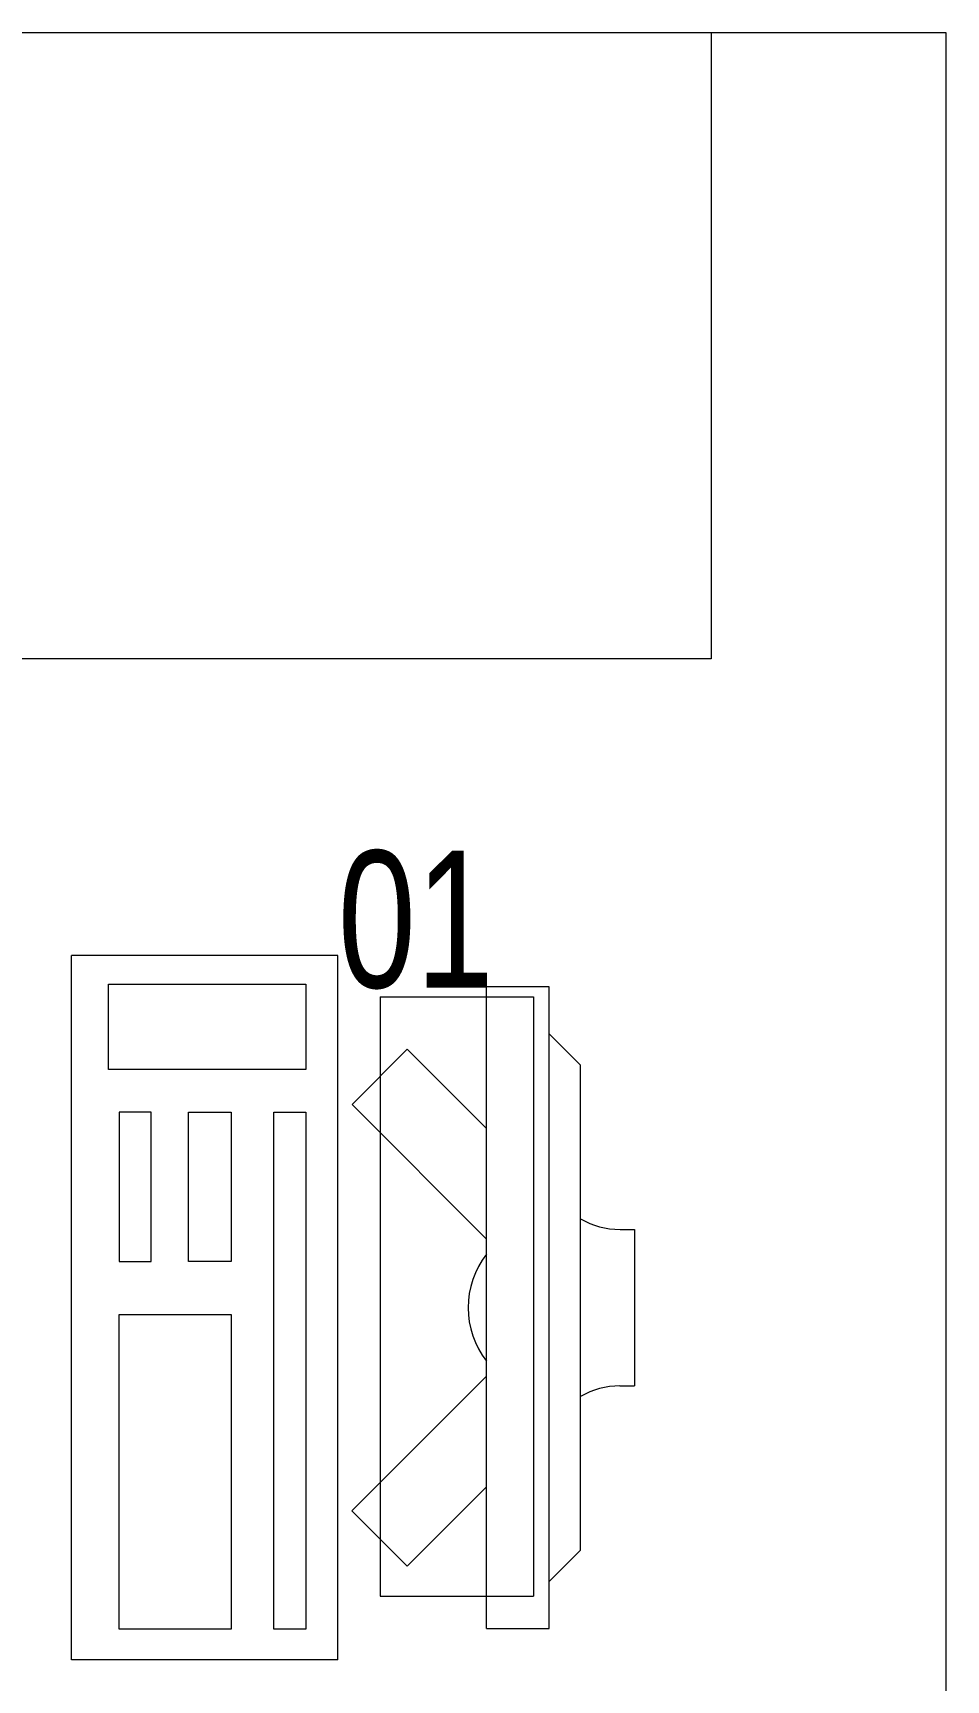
# Model space of a CAD drawing. Header units: metres. Extents: x -18745 to 220762, y -1579758 to -1356048.
# Drawn here: x 116475 to 117058, y -1399695 to -1398643 of the extents above; entities that cross this region are included whole.
import ezdxf

# ---------------------------------------------------------------- set-up
doc = ezdxf.new("R2010")
doc.units = ezdxf.units.M
doc.layers.get('0').update_dxf_attribs({"lineweight": 0})
doc.layers.add('A-100 - Copy$0$Medical Equipment and Furniture', color=8, linetype='Continuous', lineweight=0)
doc.styles.add('A-100 - Copy$0$X3G_ENTITY_257CFD', font='swisscl.ttf', dxfattribs={"height": 200})

# ---------------------------------------------------------------- blocks, each defined once
blk = doc.blocks.new('A-100 - Copy$0$ITCWLS1-P')
for p, q in [((-0.17, 0.45), (-0.17, 0)), ((-0.17, 0.45), (0, 0.45)), ((0, 0.45), (0, 0)), ((-0.2651, 0.43, 0), (-0.3051, 0.43, 0)), ((-0.3051, 0.43, 0), (-0.3051, 0.02, 0)), ((-0.2651, 0.43, 0), (-0.2651, 0.02, 0)), ((-0.1496, 0.4305), (-0.1291, 0.4305)), ((-0.1291, 0.4305), (-0.1291, 0.4089)), ((-0.3251, 0.38, 0), (-0.3051, 0.4, 0)), ((-0.197, 0.4094), (-0.295, 0.4094)), ((-0.295, 0.0264), (-0.295, 0.4094)), ((-0.197, 0.0264), (-0.197, 0.4094)), ((-0.3251, 0.38, 0), (-0.3251, 0.07, 0)), ((-0.3503, 0.275), (-0.3596, 0.275)), ((-0.3596, 0.175), (-0.3596, 0.275)), ((-0.3503, 0.175), (-0.3596, 0.175)), ((-0.3251, 0.07, 0), (-0.3051, 0.05, 0)), ((-0.197, 0.0264), (-0.295, 0.0264)), ((-0.3051, 0.02, 0), (-0.2651, 0.02, 0)), ((-0.17, 0), (0, 0))]:
    blk.add_line(p, q)
at = {"extrusion": (2.48281e-10, 3.18408e-10, -1)}
for p, q in [((-0.2651, 0.3395), (-0.2144, 0.3902)), ((-0.1791, 0.3548), (-0.2144, 0.3902)), ((-0.2651, 0.2688), (-0.1791, 0.3548))]:
    blk.add_line(p, q, dxfattribs=at)
at = {"extrusion": (2.48281e-10, -3.18408e-10, -1)}
for p, q in [((-0.2651, 0.1812), (-0.1791, 0.0952)), ((-0.2651, 0.1105), (-0.2144, 0.0598)), ((-0.1791, 0.0952), (-0.2144, 0.0598))]:
    blk.add_line(p, q, dxfattribs=at)
for points in [[(-0.1291, 0.4089), (-0.1291, 0.1), (-0.1496, 0.1), (-0.1496, 0.4305)], [(-0.1496, 0.1), (-0.1496, 0.1), (-0.1496, 0.1), (-0.1496, 0.1), (-0.1496, 0.1), (-0.1496, 0.1), (-0.1496, 0.1), (-0.1496, 0.1), (-0.1496, 0.1)], [(-0.1496, 0.1), (-0.1496, 0.1), (-0.1496, 0.1), (-0.1496, 0.1), (-0.1496, 0.1), (-0.1496, 0.1), (-0.1496, 0.1), (-0.1496, 0.1), (-0.1496, 0.1), (-0.1496, 0.1), (-0.1496, 0.1), (-0.1496, 0.1), (-0.1496, 0.1), (-0.1496, 0.1), (-0.1496, 0.1), (-0.1496, 0.1), (-0.1496, 0.1), (-0.1496, 0.1)], [(-0.1496, 0.1), (-0.1496, 0.1), (-0.1496, 0.1), (-0.1496, 0.1), (-0.1496, 0.1), (-0.1496, 0.1), (-0.1496, 0.1), (-0.1496, 0.1), (-0.1496, 0.1), (-0.1496, 0.1)], [(-0.1496, 0.1), (-0.1496, 0.1), (-0.1496, 0.1), (-0.1496, 0.1), (-0.1496, 0.1), (-0.1496, 0.1), (-0.1496, 0.1)], [(-0.1496, 0.1), (-0.1496, 0.1), (-0.1496, 0.1), (-0.1496, 0.1), (-0.1496, 0.1), (-0.1496, 0.1), (-0.1496, 0.1), (-0.1496, 0.1), (-0.1496, 0.1), (-0.1496, 0.1)], [(-0.1496, 0.1), (-0.1496, 0.1), (-0.1496, 0.1), (-0.1496, 0.1), (-0.1496, 0.1), (-0.1496, 0.1), (-0.1496, 0.1), (-0.1496, 0.1), (-0.1496, 0.1), (-0.1496, 0.1), (-0.1496, 0.1), (-0.1496, 0.1), (-0.1496, 0.1), (-0.1496, 0.1), (-0.1496, 0.1)], [(-0.1496, 0.1), (-0.1496, 0.1), (-0.1496, 0.1), (-0.1496, 0.1), (-0.1496, 0.1), (-0.1496, 0.1), (-0.1496, 0.1), (-0.1496, 0.1), (-0.1496, 0.1), (-0.1496, 0.1)], [(-0.1496, 0.1), (-0.1496, 0.1), (-0.1496, 0.1), (-0.1496, 0.1), (-0.1496, 0.1), (-0.1496, 0.1), (-0.1496, 0.1), (-0.1496, 0.1), (-0.1496, 0.1), (-0.1496, 0.1)], [(-0.1496, 0.1), (-0.1496, 0.1), (-0.1496, 0.1), (-0.1496, 0.1), (-0.1496, 0.1), (-0.1496, 0.1), (-0.1496, 0.1), (-0.1496, 0.1), (-0.1496, 0.1), (-0.1496, 0.1), (-0.1496, 0.1), (-0.1496, 0.1), (-0.1496, 0.1), (-0.1496, 0.1), (-0.1496, 0.1), (-0.1496, 0.1), (-0.1496, 0.1), (-0.1496, 0.1), (-0.1496, 0.1), (-0.1496, 0.1), (-0.1496, 0.1), (-0.1496, 0.1), (-0.1496, 0.1), (-0.1496, 0.1), (-0.1496, 0.1), (-0.1496, 0.1), (-0.1496, 0.1), (-0.1496, 0.1), (-0.1496, 0.1), (-0.1496, 0.1), (-0.1496, 0.1), (-0.1496, 0.1), (-0.1496, 0.1), (-0.1496, 0.1), (-0.1496, 0.1), (-0.1496, 0.1), (-0.1496, 0.1), (-0.1496, 0.1), (-0.1496, 0.1), (-0.1496, 0.1), (-0.1496, 0.1), (-0.1496, 0.1), (-0.1496, 0.1), (-0.1496, 0.1), (-0.1496, 0.1), (-0.1496, 0.1), (-0.1496, 0.1), (-0.1496, 0.1), (-0.1496, 0.1), (-0.1496, 0.1), (-0.1496, 0.1), (-0.1496, 0.1), (-0.1496, 0.1), (-0.1496, 0.1)], [(-0.1496, 0.1), (-0.1496, 0.1), (-0.1496, 0.1), (-0.1496, 0.1), (-0.1496, 0.1), (-0.1496, 0.1), (-0.1496, 0.1), (-0.1496, 0.1), (-0.1496, 0.1), (-0.1496, 0.1), (-0.1496, 0.1), (-0.1496, 0.1), (-0.1496, 0.1), (-0.1496, 0.1), (-0.1496, 0.1), (-0.1496, 0.1), (-0.1496, 0.1), (-0.1496, 0.1), (-0.1496, 0.1), (-0.1496, 0.1), (-0.1496, 0.1), (-0.1496, 0.1), (-0.1496, 0.1), (-0.1496, 0.1), (-0.1496, 0.1), (-0.1496, 0.1), (-0.1496, 0.1), (-0.1496, 0.1), (-0.1496, 0.1), (-0.1496, 0.1), (-0.1496, 0.1), (-0.1496, 0.1), (-0.1496, 0.1), (-0.1496, 0.1), (-0.1496, 0.1), (-0.1496, 0.1), (-0.1496, 0.1), (-0.1496, 0.1), (-0.1496, 0.1), (-0.1496, 0.1), (-0.1496, 0.1), (-0.1496, 0.1), (-0.1496, 0.1), (-0.1496, 0.1), (-0.1496, 0.1), (-0.1496, 0.1), (-0.1496, 0.1), (-0.1496, 0.1), (-0.1496, 0.1), (-0.1496, 0.1), (-0.1496, 0.1), (-0.1496, 0.1), (-0.1496, 0.1), (-0.1496, 0.1), (-0.1496, 0.1), (-0.1496, 0.1), (-0.1496, 0.1), (-0.1496, 0.1), (-0.1496, 0.1), (-0.1496, 0.1), (-0.1496, 0.1), (-0.1496, 0.1), (-0.1496, 0.1), (-0.1496, 0.1), (-0.1496, 0.1), (-0.1496, 0.1), (-0.1496, 0.1), (-0.1496, 0.1), (-0.1496, 0.1), (-0.1496, 0.1), (-0.1496, 0.1), (-0.1496, 0.1), (-0.1496, 0.1), (-0.1496, 0.1), (-0.1496, 0.1), (-0.1496, 0.1), (-0.1496, 0.1), (-0.1496, 0.1), (-0.1496, 0.1), (-0.1496, 0.1), (-0.1496, 0.1), (-0.1496, 0.1), (-0.1496, 0.1), (-0.1496, 0.1), (-0.1496, 0.1), (-0.1496, 0.1), (-0.1496, 0.1), (-0.1496, 0.1), (-0.1496, 0.1)], [(-0.1496, 0.1), (-0.1496, 0.1), (-0.1496, 0.1), (-0.1496, 0.1), (-0.1496, 0.1), (-0.1496, 0.1), (-0.1496, 0.1), (-0.1496, 0.1), (-0.1496, 0.1), (-0.1496, 0.1), (-0.1496, 0.1), (-0.1496, 0.1)], [(-0.1496, 0.1), (-0.1496, 0.1), (-0.1496, 0.1), (-0.1496, 0.1), (-0.1496, 0.1), (-0.1496, 0.1), (-0.1496, 0.1)], [(-0.1496, 0.1), (-0.1496, 0.1), (-0.1496, 0.1), (-0.1496, 0.1), (-0.1496, 0.1), (-0.1496, 0.1), (-0.1496, 0.1), (-0.1496, 0.1), (-0.1496, 0.1), (-0.1496, 0.1), (-0.1496, 0.1), (-0.1496, 0.1), (-0.1496, 0.1), (-0.1496, 0.1), (-0.1496, 0.1), (-0.1496, 0.1), (-0.1496, 0.1)], [(-0.1496, 0.1), (-0.1496, 0.1), (-0.1496, 0.1), (-0.1496, 0.1), (-0.1496, 0.1), (-0.1496, 0.1), (-0.1496, 0.1), (-0.1496, 0.1), (-0.1496, 0.1), (-0.1496, 0.1), (-0.1496, 0.1), (-0.1496, 0.1), (-0.1496, 0.1), (-0.1496, 0.1), (-0.1496, 0.1), (-0.1496, 0.1), (-0.1496, 0.1), (-0.1496, 0.1), (-0.1496, 0.1), (-0.1496, 0.1), (-0.1496, 0.1), (-0.1496, 0.1), (-0.1496, 0.1), (-0.1496, 0.1), (-0.1496, 0.1), (-0.1496, 0.1), (-0.1496, 0.1), (-0.1496, 0.1), (-0.1496, 0.1), (-0.1496, 0.1), (-0.1496, 0.1), (-0.1496, 0.1), (-0.1496, 0.1), (-0.1496, 0.1), (-0.1496, 0.1), (-0.1496, 0.1), (-0.1496, 0.1), (-0.1496, 0.1), (-0.1496, 0.1), (-0.1496, 0.1), (-0.1496, 0.1), (-0.1496, 0.1), (-0.1496, 0.1), (-0.1496, 0.1), (-0.1496, 0.1), (-0.1496, 0.1), (-0.1496, 0.1), (-0.1496, 0.1), (-0.1496, 0.1), (-0.1496, 0.1), (-0.1496, 0.1), (-0.1496, 0.1), (-0.1496, 0.1), (-0.1496, 0.1), (-0.1496, 0.1), (-0.1496, 0.1), (-0.1496, 0.1), (-0.1496, 0.1), (-0.1496, 0.1), (-0.1496, 0.1), (-0.1496, 0.1), (-0.1496, 0.1), (-0.1496, 0.1), (-0.1496, 0.1), (-0.1496, 0.1), (-0.1496, 0.1), (-0.1496, 0.1), (-0.1496, 0.1), (-0.1496, 0.1), (-0.1496, 0.1), (-0.1496, 0.1), (-0.1496, 0.1), (-0.1496, 0.1), (-0.1496, 0.1), (-0.1496, 0.1), (-0.1496, 0.1), (-0.1496, 0.1), (-0.1496, 0.1), (-0.1496, 0.1), (-0.1496, 0.1), (-0.1496, 0.1), (-0.1496, 0.1), (-0.1496, 0.1), (-0.1496, 0.1), (-0.1496, 0.1), (-0.1496, 0.1), (-0.1496, 0.1), (-0.1496, 0.1), (-0.1496, 0.1), (-0.1496, 0.1), (-0.1496, 0.1), (-0.1496, 0.1), (-0.1496, 0.1), (-0.1496, 0.1), (-0.1496, 0.1), (-0.1496, 0.1), (-0.1496, 0.1), (-0.1496, 0.1), (-0.1496, 0.1), (-0.1496, 0.1), (-0.1496, 0.1), (-0.1496, 0.1), (-0.1496, 0.1), (-0.1496, 0.1), (-0.1496, 0.1), (-0.1496, 0.1), (-0.1496, 0.1), (-0.1496, 0.1), (-0.1496, 0.1), (-0.1496, 0.1), (-0.1496, 0.1)], [(-0.1496, 0.1), (-0.1496, 0.1), (-0.1496, 0.1), (-0.1496, 0.1), (-0.1496, 0.1), (-0.1496, 0.1), (-0.1496, 0.1), (-0.1496, 0.1)]]:
    blk.add_lwpolyline(points)
for points in [[(-0.1019, 0.4305), (-0.0304, 0.4305), (-0.0304, 0.2294), (-0.1019, 0.2294)], [(-0.1019, 0.1954), (-0.0747, 0.1954), (-0.0747, 0.1), (-0.1019, 0.1)], [(-0.0304, 0.1954), (-0.0508, 0.1954), (-0.0508, 0.1), (-0.0304, 0.1)], [(-0.1496, 0.1), (-0.1496, 0.1), (-0.1496, 0.1), (-0.1496, 0.1), (-0.1496, 0.1), (-0.1496, 0.1), (-0.1496, 0.1), (-0.1496, 0.1), (-0.1496, 0.1), (-0.1496, 0.1), (-0.1496, 0.1), (-0.1496, 0.1), (-0.1496, 0.1), (-0.1496, 0.1), (-0.1496, 0.1), (-0.1496, 0.1), (-0.1496, 0.1), (-0.1496, 0.1), (-0.1496, 0.1), (-0.1496, 0.1), (-0.1496, 0.1), (-0.1496, 0.1), (-0.1496, 0.1), (-0.1496, 0.1), (-0.1496, 0.1), (-0.1496, 0.1), (-0.1496, 0.1), (-0.1496, 0.1), (-0.1496, 0.1), (-0.1496, 0.1), (-0.1496, 0.1), (-0.1496, 0.1), (-0.1496, 0.1), (-0.1496, 0.1), (-0.1496, 0.1), (-0.1496, 0.1), (-0.1496, 0.1), (-0.1496, 0.1), (-0.1496, 0.1), (-0.1496, 0.1), (-0.1496, 0.1), (-0.1496, 0.1), (-0.1496, 0.1), (-0.1496, 0.1), (-0.1496, 0.1), (-0.1496, 0.1), (-0.1496, 0.1), (-0.1496, 0.1), (-0.1496, 0.1), (-0.1496, 0.1), (-0.1496, 0.1), (-0.1496, 0.1), (-0.1496, 0.1), (-0.1496, 0.1), (-0.1496, 0.1), (-0.1496, 0.1), (-0.1496, 0.1), (-0.1496, 0.1), (-0.1496, 0.1), (-0.1496, 0.1), (-0.1496, 0.1), (-0.1496, 0.1), (-0.1496, 0.1), (-0.1496, 0.1), (-0.1496, 0.1), (-0.1496, 0.1), (-0.1496, 0.1), (-0.1496, 0.1), (-0.1496, 0.1), (-0.1496, 0.1), (-0.1496, 0.1), (-0.1496, 0.1), (-0.1496, 0.1), (-0.1496, 0.1), (-0.1496, 0.1), (-0.1496, 0.1), (-0.1496, 0.1), (-0.1496, 0.1), (-0.1496, 0.1), (-0.1496, 0.1), (-0.1496, 0.1), (-0.1496, 0.1), (-0.1496, 0.1), (-0.1496, 0.1), (-0.1496, 0.1), (-0.1496, 0.1), (-0.1496, 0.1), (-0.1496, 0.1), (-0.1496, 0.1), (-0.1496, 0.1), (-0.1496, 0.1), (-0.1496, 0.1), (-0.1496, 0.1), (-0.1496, 0.1), (-0.1496, 0.1), (-0.1496, 0.1), (-0.1496, 0.1), (-0.1496, 0.1), (-0.1496, 0.1), (-0.1496, 0.1), (-0.1496, 0.1), (-0.1496, 0.1), (-0.1496, 0.1), (-0.1496, 0.1), (-0.1496, 0.1), (-0.1496, 0.1), (-0.1496, 0.1), (-0.1496, 0.1), (-0.1496, 0.1), (-0.1496, 0.1), (-0.1496, 0.1), (-0.1496, 0.1), (-0.1496, 0.1), (-0.1496, 0.1), (-0.1496, 0.1), (-0.1496, 0.1), (-0.1496, 0.1), (-0.1496, 0.1), (-0.1496, 0.1), (-0.1496, 0.1), (-0.1496, 0.1), (-0.1496, 0.1), (-0.1496, 0.1), (-0.1496, 0.1), (-0.1496, 0.1), (-0.1496, 0.1), (-0.1496, 0.1), (-0.1496, 0.1), (-0.1496, 0.1), (-0.1496, 0.1), (-0.1496, 0.1), (-0.1496, 0.1), (-0.1496, 0.1), (-0.1496, 0.1), (-0.1496, 0.1), (-0.1496, 0.1), (-0.1496, 0.1), (-0.1496, 0.1), (-0.1496, 0.1), (-0.1496, 0.1), (-0.1496, 0.1), (-0.1496, 0.1), (-0.1496, 0.1), (-0.1496, 0.1), (-0.1496, 0.1), (-0.1496, 0.1), (-0.1496, 0.1), (-0.1496, 0.1), (-0.1496, 0.1), (-0.1496, 0.1), (-0.1496, 0.1), (-0.1496, 0.1), (-0.1496, 0.1), (-0.1496, 0.1), (-0.1496, 0.1), (-0.1496, 0.1), (-0.1496, 0.1), (-0.1496, 0.1), (-0.1496, 0.1), (-0.1496, 0.1), (-0.1496, 0.1), (-0.1496, 0.1), (-0.1496, 0.1), (-0.1496, 0.1), (-0.1496, 0.1), (-0.1496, 0.1), (-0.1496, 0.1), (-0.1496, 0.1), (-0.1496, 0.1), (-0.1496, 0.1), (-0.1496, 0.1), (-0.1496, 0.1), (-0.1496, 0.1), (-0.1496, 0.1), (-0.1496, 0.1), (-0.1496, 0.1), (-0.1496, 0.1), (-0.1496, 0.1), (-0.1496, 0.1), (-0.1496, 0.1), (-0.1496, 0.1), (-0.1496, 0.1), (-0.1496, 0.1), (-0.1496, 0.1), (-0.1496, 0.1), (-0.1496, 0.1), (-0.1496, 0.1), (-0.1496, 0.1), (-0.1496, 0.1), (-0.1496, 0.1), (-0.1496, 0.1), (-0.1496, 0.1), (-0.1496, 0.1), (-0.1496, 0.1), (-0.1496, 0.1), (-0.1496, 0.1), (-0.1496, 0.1), (-0.1496, 0.1), (-0.1496, 0.1), (-0.1496, 0.1), (-0.1496, 0.1), (-0.1496, 0.1), (-0.1496, 0.1), (-0.1496, 0.1), (-0.1496, 0.1), (-0.1496, 0.1), (-0.1496, 0.1), (-0.1496, 0.1), (-0.1496, 0.1), (-0.1496, 0.1), (-0.1496, 0.1), (-0.1496, 0.1), (-0.1496, 0.1), (-0.1496, 0.1), (-0.1496, 0.1), (-0.1496, 0.1), (-0.1496, 0.1), (-0.1496, 0.1), (-0.1496, 0.1), (-0.1496, 0.1), (-0.1496, 0.1), (-0.1496, 0.1), (-0.1496, 0.1), (-0.1496, 0.1), (-0.1496, 0.1), (-0.1496, 0.1), (-0.1496, 0.1), (-0.1496, 0.1), (-0.1496, 0.1), (-0.1496, 0.1), (-0.1496, 0.1), (-0.1496, 0.1), (-0.1496, 0.1), (-0.1496, 0.1), (-0.1496, 0.1), (-0.1496, 0.1), (-0.1496, 0.1), (-0.1496, 0.1), (-0.1496, 0.1), (-0.1496, 0.1), (-0.1496, 0.1), (-0.1496, 0.1), (-0.1496, 0.1), (-0.1496, 0.1), (-0.1496, 0.1), (-0.1496, 0.1), (-0.1496, 0.1), (-0.1496, 0.1), (-0.1496, 0.1), (-0.1496, 0.1), (-0.1496, 0.1), (-0.1496, 0.1), (-0.1496, 0.1), (-0.1496, 0.1), (-0.1496, 0.1), (-0.1496, 0.1), (-0.1496, 0.1), (-0.1496, 0.1), (-0.1496, 0.1), (-0.1496, 0.1), (-0.1496, 0.1), (-0.1496, 0.1), (-0.1496, 0.1), (-0.1496, 0.1), (-0.1496, 0.1), (-0.1496, 0.1), (-0.1496, 0.1), (-0.1496, 0.1), (-0.1496, 0.1), (-0.1496, 0.1), (-0.1496, 0.1), (-0.1496, 0.1), (-0.1496, 0.1), (-0.1496, 0.1), (-0.1496, 0.1), (-0.1496, 0.1), (-0.1496, 0.1)], [(-0.1496, 0.1), (-0.1496, 0.1), (-0.1496, 0.1), (-0.1496, 0.1), (-0.1496, 0.1), (-0.1496, 0.1), (-0.1496, 0.1), (-0.1496, 0.1), (-0.1496, 0.1), (-0.1496, 0.1), (-0.1496, 0.1), (-0.1496, 0.1), (-0.1496, 0.1), (-0.1496, 0.1), (-0.1496, 0.1), (-0.1496, 0.1), (-0.1496, 0.1), (-0.1496, 0.1), (-0.1496, 0.1), (-0.1496, 0.1), (-0.1496, 0.1), (-0.1496, 0.1), (-0.1496, 0.1), (-0.1496, 0.1), (-0.1496, 0.1), (-0.1496, 0.1), (-0.1496, 0.1), (-0.1496, 0.1), (-0.1496, 0.1), (-0.1496, 0.1), (-0.1496, 0.1), (-0.1496, 0.1), (-0.1496, 0.1), (-0.1496, 0.1), (-0.1496, 0.1), (-0.1496, 0.1), (-0.1496, 0.1), (-0.1496, 0.1), (-0.1496, 0.1), (-0.1496, 0.1), (-0.1496, 0.1), (-0.1496, 0.1), (-0.1496, 0.1), (-0.1496, 0.1), (-0.1496, 0.1), (-0.1496, 0.1), (-0.1496, 0.1), (-0.1496, 0.1), (-0.1496, 0.1), (-0.1496, 0.1), (-0.1496, 0.1), (-0.1496, 0.1), (-0.1496, 0.1), (-0.1496, 0.1), (-0.1496, 0.1), (-0.1496, 0.1), (-0.1496, 0.1), (-0.1496, 0.1), (-0.1496, 0.1), (-0.1496, 0.1), (-0.1496, 0.1), (-0.1496, 0.1), (-0.1496, 0.1), (-0.1496, 0.1), (-0.1496, 0.1), (-0.1496, 0.1), (-0.1496, 0.1), (-0.1496, 0.1), (-0.1496, 0.1), (-0.1496, 0.1), (-0.1496, 0.1), (-0.1496, 0.1), (-0.1496, 0.1), (-0.1496, 0.1), (-0.1496, 0.1), (-0.1496, 0.1), (-0.1496, 0.1), (-0.1496, 0.1), (-0.1496, 0.1), (-0.1496, 0.1), (-0.1496, 0.1), (-0.1496, 0.1), (-0.1496, 0.1), (-0.1496, 0.1), (-0.1496, 0.1), (-0.1496, 0.1), (-0.1496, 0.1), (-0.1496, 0.1), (-0.1496, 0.1), (-0.1496, 0.1), (-0.1496, 0.1), (-0.1496, 0.1), (-0.1496, 0.1), (-0.1496, 0.1), (-0.1496, 0.1), (-0.1496, 0.1), (-0.1496, 0.1), (-0.1496, 0.1), (-0.1496, 0.1), (-0.1496, 0.1), (-0.1496, 0.1), (-0.1496, 0.1), (-0.1496, 0.1), (-0.1496, 0.1), (-0.1496, 0.1), (-0.1496, 0.1), (-0.1496, 0.1), (-0.1496, 0.1), (-0.1496, 0.1), (-0.1496, 0.1), (-0.1496, 0.1), (-0.1496, 0.1), (-0.1496, 0.1), (-0.1496, 0.1), (-0.1496, 0.1), (-0.1496, 0.1), (-0.1496, 0.1), (-0.1496, 0.1), (-0.1496, 0.1), (-0.1496, 0.1), (-0.1496, 0.1), (-0.1496, 0.1), (-0.1496, 0.1), (-0.1496, 0.1), (-0.1496, 0.1), (-0.1496, 0.1), (-0.1496, 0.1), (-0.1496, 0.1), (-0.1496, 0.1), (-0.1496, 0.1), (-0.1496, 0.1), (-0.1496, 0.1), (-0.1496, 0.1), (-0.1496, 0.1), (-0.1496, 0.1), (-0.1496, 0.1), (-0.1496, 0.1), (-0.1496, 0.1), (-0.1496, 0.1), (-0.1496, 0.1), (-0.1496, 0.1), (-0.1496, 0.1), (-0.1496, 0.1), (-0.1496, 0.1), (-0.1496, 0.1), (-0.1496, 0.1), (-0.1496, 0.1), (-0.1496, 0.1), (-0.1496, 0.1), (-0.1496, 0.1), (-0.1496, 0.1), (-0.1496, 0.1), (-0.1496, 0.1), (-0.1496, 0.1), (-0.1496, 0.1), (-0.1496, 0.1), (-0.1496, 0.1), (-0.1496, 0.1), (-0.1496, 0.1), (-0.1496, 0.1), (-0.1496, 0.1), (-0.1496, 0.1), (-0.1496, 0.1), (-0.1496, 0.1), (-0.1496, 0.1), (-0.1496, 0.1), (-0.1496, 0.1), (-0.1496, 0.1), (-0.1496, 0.1), (-0.1496, 0.1), (-0.1496, 0.1), (-0.1496, 0.1), (-0.1496, 0.1), (-0.1496, 0.1), (-0.1496, 0.1), (-0.1496, 0.1), (-0.1496, 0.1), (-0.1496, 0.1), (-0.1496, 0.1), (-0.1496, 0.1), (-0.1496, 0.1), (-0.1496, 0.1), (-0.1496, 0.1), (-0.1496, 0.1), (-0.1496, 0.1), (-0.1496, 0.1), (-0.1496, 0.1), (-0.1496, 0.1), (-0.1496, 0.1), (-0.1496, 0.1), (-0.1496, 0.1), (-0.1496, 0.1), (-0.1496, 0.1), (-0.1496, 0.1), (-0.1496, 0.1), (-0.1496, 0.1), (-0.1496, 0.1), (-0.1496, 0.1), (-0.1496, 0.1), (-0.1496, 0.1), (-0.1496, 0.1), (-0.1496, 0.1), (-0.1496, 0.1), (-0.1496, 0.1), (-0.1496, 0.1), (-0.1496, 0.1), (-0.1496, 0.1), (-0.1496, 0.1), (-0.1496, 0.1), (-0.1496, 0.1), (-0.1496, 0.1), (-0.1496, 0.1), (-0.1496, 0.1), (-0.1496, 0.1)], [(-0.1496, 0.1), (-0.1496, 0.1), (-0.1496, 0.1), (-0.1496, 0.1), (-0.1496, 0.1), (-0.1496, 0.1), (-0.1496, 0.1), (-0.1496, 0.1), (-0.1496, 0.1), (-0.1496, 0.1), (-0.1496, 0.1), (-0.1496, 0.1), (-0.1496, 0.1), (-0.1496, 0.1), (-0.1496, 0.1), (-0.1496, 0.1), (-0.1496, 0.1), (-0.1496, 0.1), (-0.1496, 0.1), (-0.1496, 0.1), (-0.1496, 0.1), (-0.1496, 0.1), (-0.1496, 0.1), (-0.1496, 0.1), (-0.1496, 0.1), (-0.1496, 0.1), (-0.1496, 0.1), (-0.1496, 0.1), (-0.1496, 0.1), (-0.1496, 0.1), (-0.1496, 0.1), (-0.1496, 0.1), (-0.1496, 0.1), (-0.1496, 0.1), (-0.1496, 0.1), (-0.1496, 0.1), (-0.1496, 0.1), (-0.1496, 0.1), (-0.1496, 0.1), (-0.1496, 0.1), (-0.1496, 0.1), (-0.1496, 0.1), (-0.1496, 0.1), (-0.1496, 0.1), (-0.1496, 0.1), (-0.1496, 0.1), (-0.1496, 0.1), (-0.1496, 0.1), (-0.1496, 0.1), (-0.1496, 0.1), (-0.1496, 0.1), (-0.1496, 0.1), (-0.1496, 0.1), (-0.1496, 0.1), (-0.1496, 0.1), (-0.1496, 0.1), (-0.1496, 0.1), (-0.1496, 0.1), (-0.1496, 0.1), (-0.1496, 0.1), (-0.1496, 0.1), (-0.1496, 0.1), (-0.1496, 0.1), (-0.1496, 0.1), (-0.1496, 0.1), (-0.1496, 0.1), (-0.1496, 0.1), (-0.1496, 0.1), (-0.1496, 0.1), (-0.1496, 0.1), (-0.1496, 0.1), (-0.1496, 0.1), (-0.1496, 0.1), (-0.1496, 0.1), (-0.1496, 0.1), (-0.1496, 0.1), (-0.1496, 0.1), (-0.1496, 0.1), (-0.1496, 0.1), (-0.1496, 0.1), (-0.1496, 0.1), (-0.1496, 0.1), (-0.1496, 0.1), (-0.1496, 0.1), (-0.1496, 0.1), (-0.1496, 0.1), (-0.1496, 0.1), (-0.1496, 0.1), (-0.1496, 0.1), (-0.1496, 0.1), (-0.1496, 0.1), (-0.1496, 0.1), (-0.1496, 0.1), (-0.1496, 0.1), (-0.1496, 0.1), (-0.1496, 0.1), (-0.1496, 0.1), (-0.1496, 0.1), (-0.1496, 0.1), (-0.1496, 0.1), (-0.1496, 0.1), (-0.1496, 0.1), (-0.1496, 0.1), (-0.1496, 0.1), (-0.1496, 0.1), (-0.1496, 0.1), (-0.1496, 0.1), (-0.1496, 0.1), (-0.1496, 0.1), (-0.1496, 0.1), (-0.1496, 0.1), (-0.1496, 0.1), (-0.1496, 0.1), (-0.1496, 0.1), (-0.1496, 0.1), (-0.1496, 0.1), (-0.1496, 0.1), (-0.1496, 0.1), (-0.1496, 0.1), (-0.1496, 0.1), (-0.1496, 0.1), (-0.1496, 0.1), (-0.1496, 0.1), (-0.1496, 0.1), (-0.1496, 0.1), (-0.1496, 0.1), (-0.1496, 0.1), (-0.1496, 0.1), (-0.1496, 0.1), (-0.1496, 0.1), (-0.1496, 0.1), (-0.1496, 0.1), (-0.1496, 0.1), (-0.1496, 0.1), (-0.1496, 0.1), (-0.1496, 0.1), (-0.1496, 0.1), (-0.1496, 0.1), (-0.1496, 0.1), (-0.1496, 0.1), (-0.1496, 0.1), (-0.1496, 0.1), (-0.1496, 0.1), (-0.1496, 0.1), (-0.1496, 0.1), (-0.1496, 0.1), (-0.1496, 0.1), (-0.1496, 0.1), (-0.1496, 0.1), (-0.1496, 0.1), (-0.1496, 0.1), (-0.1496, 0.1), (-0.1496, 0.1), (-0.1496, 0.1), (-0.1496, 0.1), (-0.1496, 0.1), (-0.1496, 0.1), (-0.1496, 0.1), (-0.1496, 0.1), (-0.1496, 0.1), (-0.1496, 0.1), (-0.1496, 0.1), (-0.1496, 0.1), (-0.1496, 0.1), (-0.1496, 0.1), (-0.1496, 0.1), (-0.1496, 0.1), (-0.1496, 0.1), (-0.1496, 0.1), (-0.1496, 0.1), (-0.1496, 0.1), (-0.1496, 0.1), (-0.1496, 0.1), (-0.1496, 0.1), (-0.1496, 0.1), (-0.1496, 0.1), (-0.1496, 0.1), (-0.1496, 0.1), (-0.1496, 0.1), (-0.1496, 0.1), (-0.1496, 0.1), (-0.1496, 0.1), (-0.1496, 0.1), (-0.1496, 0.1), (-0.1496, 0.1), (-0.1496, 0.1), (-0.1496, 0.1), (-0.1496, 0.1), (-0.1496, 0.1), (-0.1496, 0.1), (-0.1496, 0.1), (-0.1496, 0.1), (-0.1496, 0.1), (-0.1496, 0.1), (-0.1496, 0.1), (-0.1496, 0.1), (-0.1496, 0.1), (-0.1496, 0.1), (-0.1496, 0.1), (-0.1496, 0.1), (-0.1496, 0.1), (-0.1496, 0.1), (-0.1496, 0.1), (-0.1496, 0.1), (-0.1496, 0.1), (-0.1496, 0.1), (-0.1496, 0.1), (-0.1496, 0.1), (-0.1496, 0.1), (-0.1496, 0.1), (-0.1496, 0.1), (-0.1496, 0.1), (-0.1496, 0.1), (-0.1496, 0.1), (-0.1496, 0.1), (-0.1496, 0.1), (-0.1496, 0.1), (-0.1496, 0.1), (-0.1496, 0.1)], [(-0.1496, 0.0727), (-0.0236, 0.0727), (-0.0236, 0.0182), (-0.1496, 0.0182)]]:
    blk.add_lwpolyline(points, close=True)
for centre, radius, start, end in [((-0.3503, 0.325), 0.05, 270, 300.3093), ((-0.3089, 0.225), 0.0556, 321.9431, 38.0569), ((-0.3503, 0.125), 0.05, 59.6907, 90)]:
    blk.add_arc(centre, radius, start, end)
blk = doc.blocks.new('A-100 - Copy$0$GF21043-P')
for p, q in [((0.8, 0.75), (-0.8, 0.75)), ((-0.8, 0.75), (-0.8, 0)), ((-0.8, 0.6), (-0.4, 0.6)), ((-0.4, 0.6), (-0.4, 0))]:
    blk.add_line(p, q)
blk = doc.blocks.new('A-100 - Copy')
at = {"layer": 'A-100 - Copy$0$Medical Equipment and Furniture', "extrusion": (1.19804e-18, -8.17187e-07, 1), "xscale": 1000.000000000002, "yscale": 1000.000000000002, "zscale": 1000.000000000002, "rotation": 270}
blk.add_blockref('A-100 - Copy$0$GF21043-P', (116308.3, -1399442.7, 1.6), dxfattribs=at)
at = {"layer": 'A-100 - Copy$0$Medical Equipment and Furniture', "extrusion": (2.20203e-06, -2.34751e-05, 1), "xscale": 1000.000000000006, "yscale": 1000.000000000006, "zscale": 1000.000000000006, "rotation": 179.9985892363079}
blk.add_blockref('A-100 - Copy$0$ITCWLS1-P', (116499.7, -1399232.3, 33.6), dxfattribs=at)
at = {"layer": 'A-100 - Copy$0$Medical Equipment and Furniture', "insert": (116719.6, -1399165.3, 0.5), "char_height": 87.47, "attachment_point": 2, "style": 'A-100 - Copy$0$X3G_ENTITY_257CFD'}
blk.add_mtext('01', dxfattribs=at)

msp = doc.modelspace()

# ---------------------------------------------------------------- block references
msp.add_blockref('A-100 - Copy', (0, 0))

doc.saveas('drawing.dxf')
